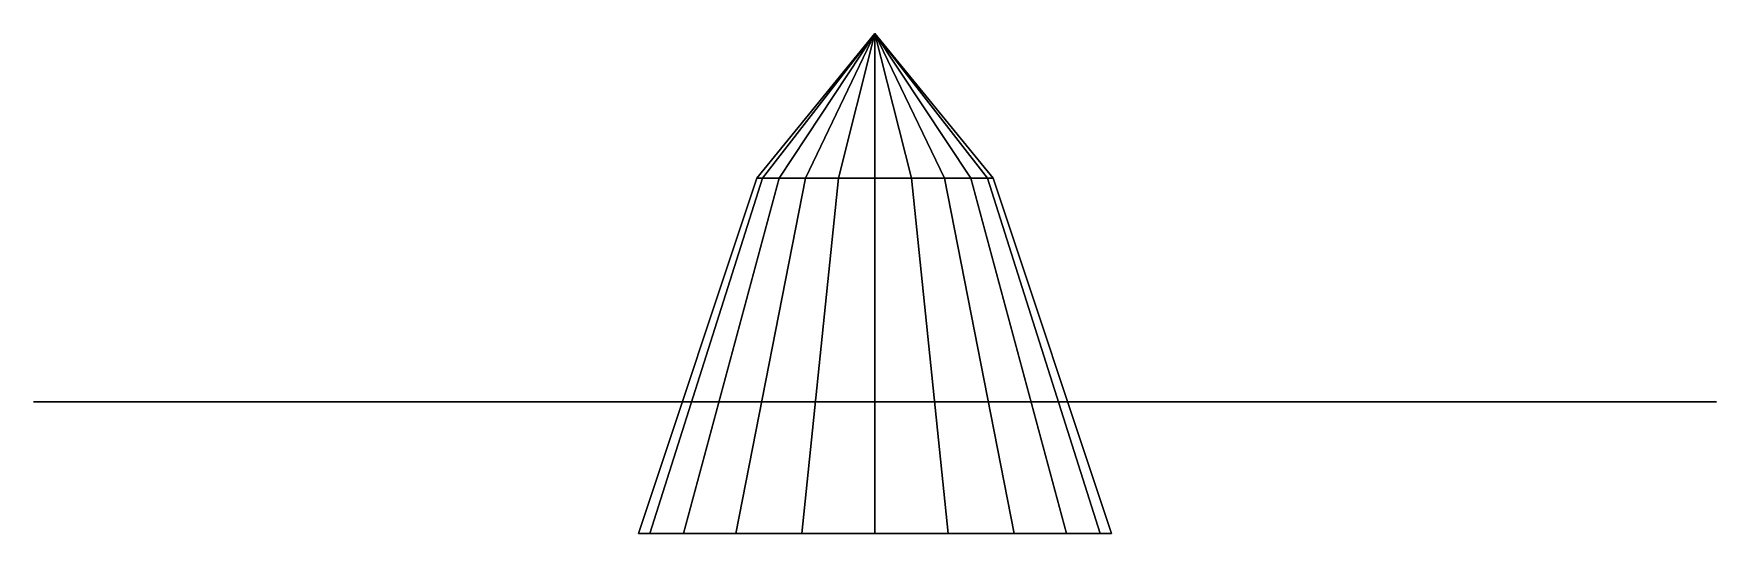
# Model space of a CAD drawing. Extents: x -1.28 to 1.28, y 4.15 to 4.91.
import ezdxf

# ---------------------------------------------------------------- set-up
doc = ezdxf.new("R2010")
doc.units = 0
doc.layers.add('PROPELLER', color=1, linetype='CONTINUOUS')

msp = doc.modelspace()

# ---------------------------------------------------------------- linework, layer by layer
at = {"layer": 'PROPELLER'}
for points in [[(-0.1712, 4.69, -0.0556), (-0.18, 4.69), (0, 4.91)], [(-0.18, 4.69), (-0.1712, 4.69, 0.0556), (0, 4.91)], [(-0.1456, 4.69, -0.1058), (-0.1712, 4.69, -0.0556), (0, 4.91)], [(-0.1712, 4.69, 0.0556), (-0.1456, 4.69, 0.1058), (0, 4.91)], [(-0.1058, 4.69, -0.1456), (-0.1456, 4.69, -0.1058), (0, 4.91)], [(-0.1456, 4.69, 0.1058), (-0.1058, 4.69, 0.1456), (0, 4.91)], [(-0.0556, 4.69, -0.1712), (-0.1058, 4.69, -0.1456), (0, 4.91)], [(-0.1058, 4.69, 0.1456), (-0.0556, 4.69, 0.1712), (0, 4.91)], [(0, 4.69, -0.18), (-0.0556, 4.69, -0.1712), (0, 4.91)], [(-0.0556, 4.69, 0.1712), (0, 4.69, 0.18), (0, 4.91)], [(0.18, 4.69), (0.1712, 4.69, -0.0556), (0, 4.91)], [(0.1712, 4.69, -0.0556), (0.1456, 4.69, -0.1058), (0, 4.91)], [(0.1456, 4.69, -0.1058), (0.1058, 4.69, -0.1456), (0, 4.91)], [(0.1058, 4.69, -0.1456), (0.0556, 4.69, -0.1712), (0, 4.91)], [(0.0556, 4.69, -0.1712), (0, 4.69, -0.18), (0, 4.91)], [(0, 4.69, 0.18), (0.0556, 4.69, 0.1712), (0, 4.91)], [(0.0556, 4.69, 0.1712), (0.1058, 4.69, 0.1456), (0, 4.91)], [(0.1058, 4.69, 0.1456), (0.1456, 4.69, 0.1058), (0, 4.91)], [(0.1456, 4.69, 0.1058), (0.1712, 4.69, 0.0556), (0, 4.91)], [(0.1712, 4.69, 0.0556), (0.18, 4.69), (0, 4.91)], [(-0.3424, 4.15, -0.1112), (-0.36, 4.15), (-0.18, 4.69), (-0.1712, 4.69, -0.0556)], [(-0.36, 4.15), (-0.3424, 4.15, 0.1112), (-0.1712, 4.69, 0.0556), (-0.18, 4.69)], [(-0.2912, 4.15, -0.2116), (-0.3424, 4.15, -0.1112), (-0.1712, 4.69, -0.0556), (-0.1456, 4.69, -0.1058)], [(-0.3424, 4.15, 0.1112), (-0.2912, 4.15, 0.2116), (-0.1456, 4.69, 0.1058), (-0.1712, 4.69, 0.0556)], [(-0.2116, 4.15, -0.2912), (-0.2912, 4.15, -0.2116), (-0.1456, 4.69, -0.1058), (-0.1058, 4.69, -0.1456)], [(-0.2912, 4.15, 0.2116), (-0.2116, 4.15, 0.2912), (-0.1058, 4.69, 0.1456), (-0.1456, 4.69, 0.1058)], [(-0.1112, 4.15, -0.3424), (-0.2116, 4.15, -0.2912), (-0.1058, 4.69, -0.1456), (-0.0556, 4.69, -0.1712)], [(-0.2116, 4.15, 0.2912), (-0.1112, 4.15, 0.3424), (-0.0556, 4.69, 0.1712), (-0.1058, 4.69, 0.1456)], [(0, 4.15, -0.36), (-0.1112, 4.15, -0.3424), (-0.0556, 4.69, -0.1712), (0, 4.69, -0.18)], [(-0.1112, 4.15, 0.3424), (0, 4.15, 0.36), (0, 4.69, 0.18), (-0.0556, 4.69, 0.1712)], [(0.1112, 4.15, -0.3424), (0, 4.15, -0.36), (0, 4.69, -0.18), (0.0556, 4.69, -0.1712)], [(0, 4.15, 0.36), (0.1112, 4.15, 0.3424), (0.0556, 4.69, 0.1712), (0, 4.69, 0.18)], [(0.2116, 4.15, -0.2912), (0.1112, 4.15, -0.3424), (0.0556, 4.69, -0.1712), (0.1058, 4.69, -0.1456)], [(0.1112, 4.15, 0.3424), (0.2116, 4.15, 0.2912), (0.1058, 4.69, 0.1456), (0.0556, 4.69, 0.1712)], [(0.2912, 4.15, -0.2116), (0.2116, 4.15, -0.2912), (0.1058, 4.69, -0.1456), (0.1456, 4.69, -0.1058)], [(0.2116, 4.15, 0.2912), (0.2912, 4.15, 0.2116), (0.1456, 4.69, 0.1058), (0.1058, 4.69, 0.1456)], [(0.3424, 4.15, -0.1112), (0.2912, 4.15, -0.2116), (0.1456, 4.69, -0.1058), (0.1712, 4.69, -0.0556)], [(0.2912, 4.15, 0.2116), (0.3424, 4.15, 0.1112), (0.1712, 4.69, 0.0556), (0.1456, 4.69, 0.1058)], [(0.36, 4.15), (0.3424, 4.15, -0.1112), (0.1712, 4.69, -0.0556), (0.18, 4.69)], [(0.3424, 4.15, 0.1112), (0.36, 4.15), (0.18, 4.69), (0.1712, 4.69, 0.0556)], [(-1.13, 4.35, 1.2), (-1.28, 4.35, 1.07), (-1.27, 4.35, 1.03), (-1.09, 4.35, 1.18)], [(-1.22, 4.35, 1.18), (-1.26, 4.35, 1.14), (-1.28, 4.35, 1.07), (-1.13, 4.35, 1.2)], [(-1.09, 4.35, 1.18), (-1.27, 4.35, 1.03), (-1.22, 4.35, 0.96), (-0.9, 4.35, 1.03)], [(-0.9, 4.35, 1.03), (-1.22, 4.35, 0.96), (-1.07, 4.35, 0.81), (-0.68, 4.35, 0.83)], [(-1.18, 4.35, -1.22), (-1.14, 4.35, -1.26), (-1.07, 4.35, -1.28), (-1.2, 4.35, -1.13)], [(-1.2, 4.35, -1.13), (-1.07, 4.35, -1.28), (-1.03, 4.35, -1.27), (-1.18, 4.35, -1.09)], [(-1.18, 4.35, -1.09), (-1.03, 4.35, -1.27), (-0.96, 4.35, -1.22), (-1.03, 4.35, -0.9)], [(-0.68, 4.35, 0.83), (-1.07, 4.35, 0.81), (-0.61, 4.35, 0.4), (-0.47, 4.35, 0.55)], [(-1.03, 4.35, -0.9), (-0.96, 4.35, -1.22), (-0.81, 4.35, -1.07), (-0.83, 4.35, -0.68)], [(-0.83, 4.35, -0.68), (-0.81, 4.35, -1.07), (-0.4, 4.35, -0.61), (-0.55, 4.35, -0.47)], [(-0.47, 4.35, 0.55), (-0.61, 4.35, 0.4), (-0.1, 4.35, -0.06), (0, 4.35, 0.14)], [(-0.55, 4.35, -0.47), (-0.4, 4.35, -0.61), (0.06, 4.35, -0.1), (-0.14, 4.35)], [(0.55, 4.35, 0.47), (0.4, 4.35, 0.61), (-0.06, 4.35, 0.1), (0.14, 4.35)], [(0.47, 4.35, -0.55), (0.61, 4.35, -0.4), (0.1, 4.35, 0.06), (0, 4.35, -0.14)], [(0.83, 4.35, 0.68), (0.81, 4.35, 1.07), (0.4, 4.35, 0.61), (0.55, 4.35, 0.47)], [(0.68, 4.35, -0.83), (1.07, 4.35, -0.81), (0.61, 4.35, -0.4), (0.47, 4.35, -0.55)], [(0.9, 4.35, -1.03), (1.22, 4.35, -0.96), (1.07, 4.35, -0.81), (0.68, 4.35, -0.83)], [(1.03, 4.35, 0.9), (0.96, 4.35, 1.22), (0.81, 4.35, 1.07), (0.83, 4.35, 0.68)], [(1.09, 4.35, -1.18), (1.27, 4.35, -1.03), (1.22, 4.35, -0.96), (0.9, 4.35, -1.03)], [(1.18, 4.35, 1.09), (1.03, 4.35, 1.27), (0.96, 4.35, 1.22), (1.03, 4.35, 0.9)], [(1.2, 4.35, 1.13), (1.07, 4.35, 1.28), (1.03, 4.35, 1.27), (1.18, 4.35, 1.09)], [(1.18, 4.35, 1.22), (1.14, 4.35, 1.26), (1.07, 4.35, 1.28), (1.2, 4.35, 1.13)], [(1.13, 4.35, -1.2), (1.28, 4.35, -1.07), (1.27, 4.35, -1.03), (1.09, 4.35, -1.18)], [(1.22, 4.35, -1.18), (1.26, 4.35, -1.14), (1.28, 4.35, -1.07), (1.13, 4.35, -1.2)]]:
    msp.add_3dface(points, dxfattribs=at)

doc.saveas('drawing.dxf')
